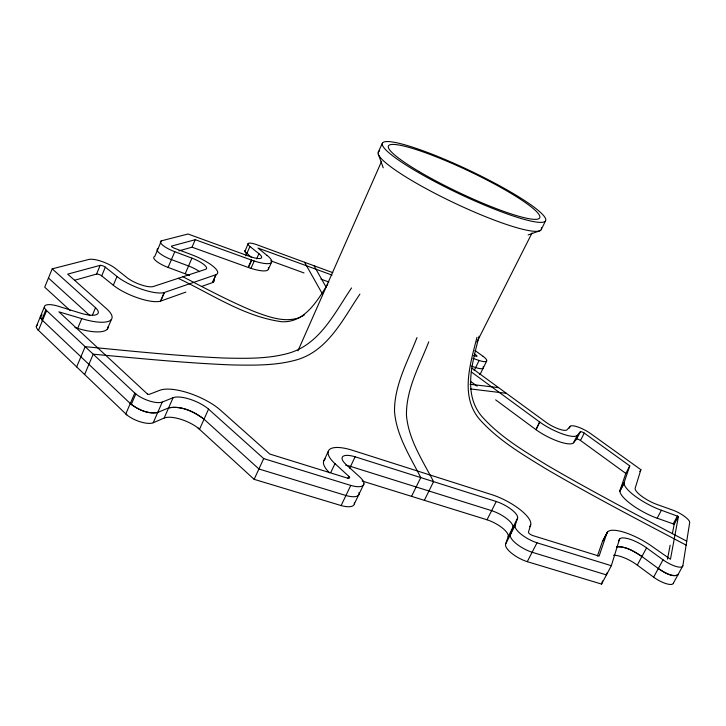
<?xml version="1.0" encoding="UTF-8"?>
<svg xmlns="http://www.w3.org/2000/svg" width="726" height="726" viewBox="0 0 726 726"><rect width="100%" height="100%" fill="white"/><g stroke="black" fill="none" stroke-linecap="round" stroke-linejoin="round"><path stroke-width="1.09" d="M619.768 538.892A20.337 6.117 29.2 0 1 646.576 547.858L663.029 559.819A14.901 4.383 29.5 0 0 682.712 566.216A13.803 4.066 29.5 0 0 682.857 565.781L689.682 522.566A12.533 3.367 29 0 0 689.682 522.139A13.522 3.639 29 0 0 673.056 510.215L657.094 504.516A17.987 4.81 28.6 0 1 635.132 488.87A18.44 4.928 28.6 0 1 635.141 488.326L640.877 469.695L590.265 433.331A14.447 3.675 27.5 0 0 570.219 426.298L567.042 429.801A14.52 3.739 27.2 0 1 546.315 422.487L471.918 368.146M673.465 583.005L673.356 583.377A13.767 4.22 29.7 0 0 673.465 583.005L682.857 565.781M678.402 516.658L670.443 559.265L652.955 547.041A34.521 10.382 29.2 0 0 607.662 531.859M667.466 559.129L670.152 545.199M672.385 533.628L674.127 524.571L678.275 516.449L661.395 510.251L657.139 518.201A30.492 8.322 28.7 0 1 619.913 491.42A31.399 8.567 28.7 0 1 619.959 490.486L624.106 482.563L629.769 465.901L584.267 433.104L580.464 440.473L625.821 473.416L619.986 490.386M476.955 337.327C470.067 364.779 459.023 398.728 482 421.969C500.16 441.344 523.319 454.921 545.743 468.724C591.726 495.64 639.025 520.233 686.124 545.126M479.096 336.247C472.245 363.154 461.836 396.432 484.333 419.138C502.347 438.35 525.315 451.799 547.549 465.493C593.151 492.155 640.042 516.531 686.742 541.188M330.766 472.535L334.976 463.633A34.186 11.698 25.5 0 1 351.765 450.075L492.273 494.814A32.951 10.699 27.6 0 1 530.679 524.88L528.455 532.122A3.712 1.216 28.1 0 0 532.639 535.516L599.095 556.116L607.009 532.848M126.76 414.818A17.125 6.262 22 0 0 153.213 422.75L162.279 402.068L173.106 397.694A22.923 8.031 22.8 0 1 207.128 407.958A23.559 8.249 22.8 0 1 208.553 409.119L199.55 429.248A23.468 8.567 22.7 0 0 198.144 428.086L254.145 479.342L341.129 505.559L350.758 485.422A19.557 6.888 25.4 0 0 359.815 477.018L345.957 464.404A18.976 6.489 25.5 0 1 355.132 456.799L496.266 501.503A18.286 5.935 27.6 0 1 517.574 518.246L508.155 536.686L505.605 544.083A18.586 6.353 28.3 0 0 511.712 553.321A18.622 6.371 28.3 0 0 527.257 561.67L601.564 584.076L611.337 565.708L619.423 539.409A20.854 6.271 29.2 0 1 619.759 538.883M607.108 572.76L606.437 574.901L532.131 552.259A18.631 6.244 28.2 0 1 510.369 534.744L512.855 527.484A18.259 6.053 27.6 0 0 491.638 510.659L350.549 466.41A18.94 6.616 25.5 0 0 345.694 465.284M601.564 584.076L602.553 580.936M517.574 518.246L515.161 525.388L505.605 544.083M597.398 556.098L602.389 541.587L607.054 532.721A35.556 10.69 29.2 0 1 607.653 531.849L603.043 540.561A35.501 10.899 29.3 0 0 602.444 541.451M248.12 243.591L244.916 251.45L251.668 257.603M189.486 275.59A15.037 4.093 22.9 0 0 185.184 273.775L168.06 267.422A14.856 3.966 22.7 0 1 154.774 256.414L161.417 240.832A14.91 3.812 22.8 0 0 174.803 251.713L191.945 258.147A15.083 3.939 23 0 1 205.63 269.31L153.168 286.552A16.589 4.683 22.3 0 1 127.041 277.686L115.38 268.411A16.87 4.764 21.8 0 0 89.117 259.382L52.208 268.847L44.703 287.178L70.286 310.646M36.3 326.555L44.386 306.889M359.034 492.455A19.52 7.024 25.4 0 1 345.93 495.504L258.919 468.987L204.042 419.201C194.205 411.696 181.191 405.417 168.614 407.894L157.733 412.432C147.995 414.337 137.758 409.6 130.29 403.529L41.863 319.821L45.847 309.839A16.29 5.182 21 0 1 58.47 306.29L80.341 313.078A21.417 6.643 21.3 0 0 96.467 308.659A22.007 6.833 21.3 0 0 95.523 307.706L52.208 268.847M46.582 310.592L38.451 330.339L126.778 414.827A15.872 5.799 21.9 0 1 125.779 413.938L134.809 393.084L46.582 310.592A15.101 4.801 21 0 1 45.847 309.839M96.549 274.074L100.188 265.353A3.349 0.944 21.8 0 1 105.352 267.168L117.013 276.497A29.893 8.449 22.3 0 0 164.276 292.505L160.564 301.127A29.857 8.612 22.2 0 1 113.32 285.245L101.704 275.871A3.349 0.962 21.7 0 0 96.549 274.074L74.451 280.29M74.941 327.535L77.682 328.37L81.748 318.641A36.354 11.289 21.3 0 0 108.864 310.982A37.507 11.643 21.3 0 0 107.257 309.367L67.69 274.129L100.188 265.353M101.704 275.871L105.343 267.168M92.356 315.256L95.523 307.706M76.647 366.902L85.169 346.665C131.624 351.103 178.061 356.049 224.706 358.063C246.432 358.508 268.647 359.043 289.728 352.909C320.32 343.498 334.868 312.507 351.529 287.959M113.32 285.245L117.013 276.497M84.615 374.525L93.209 354.188C139.691 358.417 186.165 363.163 232.819 364.969C254.563 365.314 276.797 365.741 297.86 359.497C328.533 349.887 343.144 318.787 359.915 294.121M107.339 329.041L111.359 319.549M416.978 337.608C407.758 361.412 394.345 385.034 394.508 411.225C396.296 435.446 410.117 456.436 420.744 477.581L411.542 496.348M428.757 341.828C419.564 365.532 406.106 389.091 406.46 415.218C408.475 439.548 422.659 460.502 433.558 481.637L424.356 500.323M168.06 267.422L174.803 251.713M178.914 250.878L192.018 247.185L195.258 239.698L251.541 260.108M185.184 273.775L191.945 258.147M157.733 412.432C148.394 414.365 138.73 409.8 131.288 404.409L135.816 393.955A15.927 5.59 22.1 0 1 134.809 393.084M153.213 422.75L164.149 418.058L173.106 397.694M245.805 255.861L249.944 246.495A11.425 2.704 23.8 0 1 255.842 244.372A10.581 2.505 23.8 0 1 256.877 244.744L332.798 272.649M297.987 350.803L381.622 161.272M192.018 247.185L248.156 267.413L251.414 260.062M268.357 267.694A26.844 6.616 23.6 0 1 250.96 268.357A27.661 6.815 23.6 0 1 248.483 267.531L251.74 260.18A27.697 6.679 23.7 0 0 254.227 261.015A26.88 6.48 23.7 0 0 267.077 255.407M250.969 268.366L254.227 261.015M256.65 258.855L258.928 253.719L249.944 246.495M268.293 269.509L271.515 262.295M378.282 152.161L382.348 143.24M254.145 479.342L263.701 458.596L208.553 409.119M323.578 461.346L328.179 451.59M349.687 468.216L355.132 456.799M347.872 478.334L348.825 476.338L334.976 463.633M354.342 503.88L363.898 483.997M541.169 229.752L545.48 220.958A90.36 12.759 25.4 0 0 429.248 153.104A90.36 12.759 25.4 0 0 417.223 171.844A90.36 12.759 25.4 0 0 545.48 220.958M474.178 370.569L479.124 360.468A13.467 3.258 26.1 0 0 483.071 356.321M480.158 374.298L486.62 361.14M476.909 342.046L532.049 232.955M508.155 536.695A18.232 6.171 27.7 0 0 487.019 519.78L496.266 501.503M584.258 433.104A2.868 0.726 27.5 0 0 580.364 431.77L576.58 439.148L573.476 442.806A26.136 6.87 27.2 0 1 536.015 429.701L539.663 422.015L471.156 371.803M536.015 429.701L539.663 422.015M569.275 428.14L570.219 426.298M529.726 526.731L530.679 524.88M573.476 442.806L577.315 435.346L580.373 431.77M527.257 561.67L537.013 542.803A18.658 6.126 28.1 0 1 515.151 525.379M244.989 250.706C245.588 249.29 244.254 253.329 246.795 253.637M625.821 473.416L629.769 465.901M619.904 491.42L624.033 483.58A31.445 8.403 28.6 0 1 624.079 482.672M639.887 471.564L640.877 469.695M618.398 541.351L619.423 539.409M646.567 547.858L637.292 565.118L653.636 577.179A14.865 4.565 29.7 0 0 666.504 583.768A14.838 4.556 29.7 0 0 673.311 583.45L673.329 583.423M657.139 518.201L673.193 523.863L677.458 515.959M653.636 577.179L663.029 559.819M327.753 284.156C317.289 300.836 304.457 323.115 281.67 321.718C244.127 316.6 211.81 294.221 178.197 278.321M301.508 316.654L304.239 315.057M41.7 315.011L40.338 317.071L42.516 320.484M42.072 314.857L40.338 316.736L41.781 319.73M185.883 292.088L160.682 301.081L164.394 292.469L215.94 274.7L212.482 282.595L201.411 286.543M528.129 234.915L539.708 230.832M168.614 407.894C181.201 405.435 194.196 411.696 204.042 419.201M300.591 317.189C285.073 323.342 268.402 316.817 253.719 311.336C229.461 301.236 206.257 288.857 182.952 276.76M195.258 239.698L171.635 246.069A2.968 0.753 22.8 0 0 174.34 248.21L191.365 254.608A27.18 7.088 23 0 1 216.03 274.664L212.573 282.559A27.143 7.233 22.9 0 0 214.106 279.347M161.417 240.832L188.007 234.008L249.844 256.496A16.262 3.92 23.7 0 0 251.287 256.986A15.836 3.821 23.7 0 0 258.937 253.719M616.456 546.841C625.785 545.988 634.424 551.615 641.92 556.506L658.328 568.512C663.882 571.698 671.614 578.023 678.048 574.765C673.882 577.587 663.074 572.406 658.328 568.512M616.918 546.723C626.111 546.333 634.524 551.615 641.92 556.506M506.385 393.32L470.702 388.945M498.626 387.648L470.058 384.263M263.701 458.596L350.758 485.422M537.013 542.803L611.337 565.708M81.748 318.641L58.915 311.835L147.387 393.973M362.129 481.011L487.019 519.78M471.247 366.067L475.657 367.547A13.449 3.331 26.1 0 0 483.126 366.811M472.953 358.39L479.124 360.468M473.769 355.522L475.521 356.112A2.677 0.644 26.1 0 0 476.401 355.359L474.768 354.188M270.662 260.797L304.003 272.949M320.946 279.129L328.851 282.006M332.018 275.09L257.948 248.038L267.041 255.407M673.193 523.863L674.127 524.535M474.967 350.495L483.08 356.321M539.817 422.124L539.845 422.142A26.163 6.743 27.2 0 0 577.315 435.346M471.011 381.667L477.109 386.178M495.649 399.872L535.833 429.574M147.46 394.036L148.93 394.481L159.947 390.234A38.923 13.64 22.8 0 1 217.419 407.64A40.157 14.075 22.8 0 1 219.842 409.6L269.773 454.049L347.164 478.035A3.884 1.37 25.4 0 0 348.834 476.338M131.288 404.409L130.29 403.529M48.451 278.022L89.906 315.638M37.725 329.577L38.451 330.339A15.055 4.982 20.7 0 1 37.725 329.577A16.217 5.372 20.7 0 1 37.543 324.858M322.426 293.948L304.575 262.267M326.255 287.36L314.004 265.734M378.273 154.075L383.237 167.779M157.805 248.755A14.892 3.893 22.8 0 0 171.427 259.581L188.56 265.979A15.065 4.011 22.9 0 1 199.596 271.687M164.149 418.058A22.805 8.322 22.7 0 1 198.098 428.05M354.352 502.791A19.475 7.151 25.4 0 1 341.147 505.559M613.561 555.254A20.31 6.362 29.3 0 1 637.364 565.155M479.777 373.981A13.449 3.394 26.1 0 1 479.886 374.344M108.138 326.618A36.3 11.507 21.2 0 1 77.691 328.388M329.495 472.762A34.131 11.925 25.5 0 1 325.302 458.877M603.061 540.571A34.467 10.581 29.3 0 1 604.032 539.835M576.571 439.148A2.868 0.744 27.5 0 1 580.464 440.473M162.27 402.068A17.179 6.026 22.1 0 1 135.816 393.955M661.413 510.269A30.528 8.158 28.6 0 1 624.042 483.589M541.369 227.746A90.224 13.322 25.4 0 1 454.267 202.944A90.224 13.322 25.4 0 1 379.571 150.944M419.056 171.527A83.762 11.825 25.4 0 0 539.4 218.281A83.762 11.825 25.4 0 0 433.685 155.836A83.762 11.825 25.4 0 0 419.056 171.527"/></g></svg>
